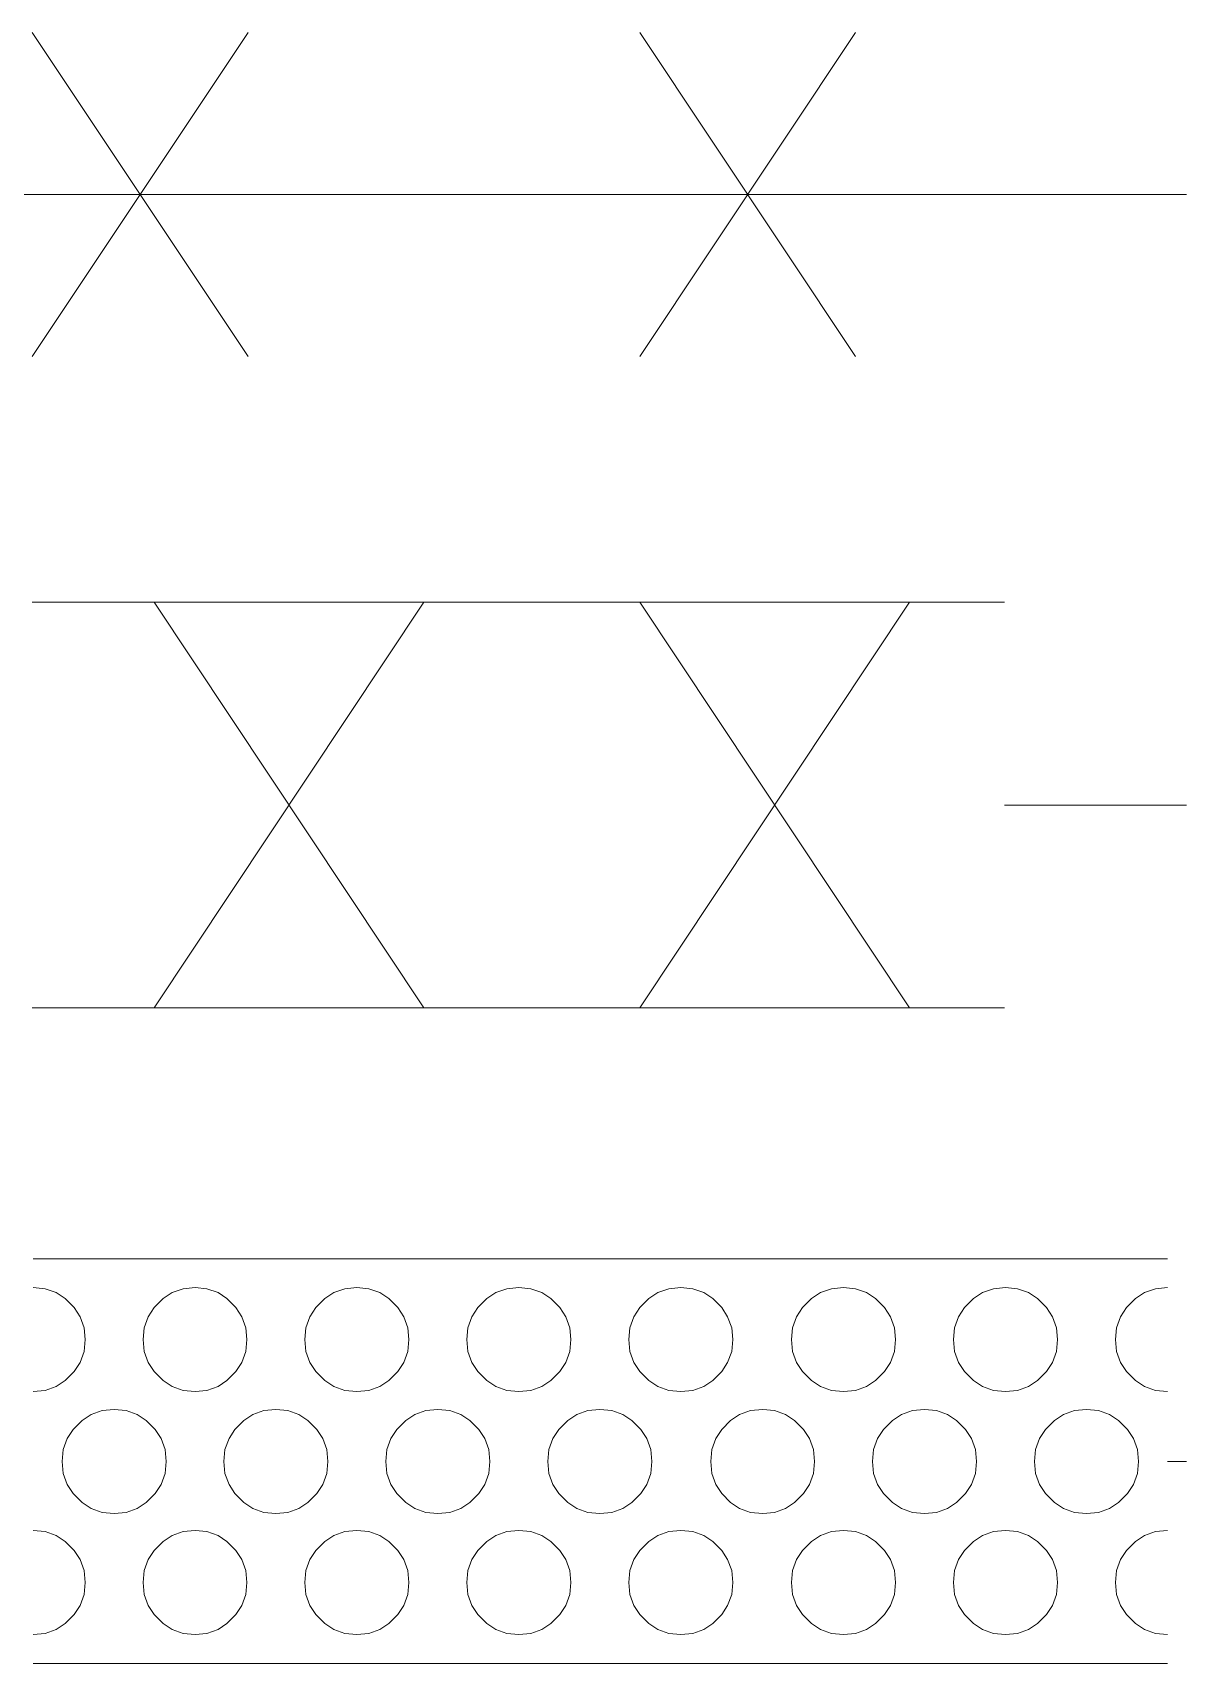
# Model space of a CAD drawing. Header units: inches. Extents: x 47316 to 59086, y 3141 to 11743.
# Drawn here: x 50349.8 to 50364.06, y 10110.04 to 10130.2 of the extents above; entities that cross this region are included whole.
import ezdxf

# ---------------------------------------------------------------- set-up
doc = ezdxf.new("R2010")
doc.units = ezdxf.units.IN
doc.header["$MEASUREMENT"] = 0

msp = doc.modelspace()

# ---------------------------------------------------------------- linework, layer by layer
at = {"color": 0, "lineweight": 15}
for p, q in [((50349.792, 10126.2), (50352.461, 10130.202)), ((50349.792, 10130.202), (50352.461, 10126.2)), ((50357.303, 10126.2), (50359.971, 10130.202)), ((50357.303, 10130.202), (50359.971, 10126.2)), ((50343.035, 10128.201), (50350.546, 10128.201)), ((50350.546, 10128.201), (50358.057, 10128.201)), ((50358.057, 10128.201), (50364.06, 10128.201)), ((50349.792, 10123.161), (50351.794, 10123.161)), ((50351.299, 10118.146), (50354.635, 10123.161)), ((50351.299, 10123.161), (50354.635, 10118.146)), ((50351.794, 10123.161), (50353.795, 10123.161)), ((50353.795, 10123.161), (50355.808, 10123.161)), ((50355.808, 10123.161), (50357.81, 10123.161)), ((50357.303, 10118.146), (50360.638, 10123.161)), ((50357.303, 10123.161), (50360.638, 10118.146)), ((50357.81, 10123.161), (50359.811, 10123.161)), ((50359.811, 10123.161), (50361.812, 10123.161)), ((50361.812, 10120.653), (50364.06, 10120.653)), ((50349.792, 10118.146), (50351.794, 10118.146)), ((50351.794, 10118.146), (50353.795, 10118.146)), ((50353.795, 10118.146), (50355.808, 10118.146)), ((50355.808, 10118.146), (50357.81, 10118.146)), ((50357.81, 10118.146), (50359.811, 10118.146)), ((50359.811, 10118.146), (50361.812, 10118.146)), ((50349.805, 10115.045), (50350.805, 10115.045)), ((50350.805, 10115.045), (50351.806, 10115.045)), ((50351.806, 10115.045), (50352.806, 10115.045)), ((50352.806, 10115.045), (50353.807, 10115.045)), ((50353.807, 10115.045), (50354.808, 10115.045)), ((50354.808, 10115.045), (50355.808, 10115.045)), ((50355.808, 10115.045), (50356.809, 10115.045)), ((50356.809, 10115.045), (50357.81, 10115.045)), ((50357.81, 10115.045), (50358.823, 10115.045)), ((50358.823, 10115.045), (50359.823, 10115.045)), ((50359.823, 10115.045), (50360.824, 10115.045)), ((50360.824, 10115.045), (50361.824, 10115.045)), ((50361.824, 10115.045), (50362.825, 10115.045)), ((50362.825, 10115.045), (50363.826, 10115.045)), ((50349.953, 10114.674), (50349.805, 10114.687)), ((50350.089, 10114.625), (50349.953, 10114.674)), ((50350.2, 10114.551), (50350.089, 10114.625)), ((50351.522, 10114.625), (50351.411, 10114.551)), ((50351.658, 10114.674), (50351.522, 10114.625)), ((50351.806, 10114.687), (50351.658, 10114.674)), ((50351.954, 10114.674), (50351.806, 10114.687)), ((50352.09, 10114.625), (50351.954, 10114.674)), ((50352.201, 10114.551), (50352.09, 10114.625)), ((50353.523, 10114.625), (50353.412, 10114.551)), ((50353.659, 10114.674), (50353.523, 10114.625)), ((50353.807, 10114.687), (50353.659, 10114.674)), ((50353.955, 10114.674), (50353.807, 10114.687)), ((50354.091, 10114.625), (50353.955, 10114.674)), ((50354.202, 10114.551), (50354.091, 10114.625)), ((50355.524, 10114.625), (50355.413, 10114.551)), ((50355.66, 10114.674), (50355.524, 10114.625)), ((50355.808, 10114.687), (50355.66, 10114.674)), ((50355.957, 10114.674), (50355.808, 10114.687)), ((50356.092, 10114.625), (50355.957, 10114.674)), ((50356.204, 10114.551), (50356.092, 10114.625)), ((50357.525, 10114.625), (50357.414, 10114.551)), ((50357.661, 10114.674), (50357.525, 10114.625)), ((50357.81, 10114.687), (50357.661, 10114.674)), ((50357.958, 10114.674), (50357.81, 10114.687)), ((50358.094, 10114.625), (50357.958, 10114.674)), ((50358.205, 10114.551), (50358.094, 10114.625)), ((50359.539, 10114.625), (50359.428, 10114.551)), ((50359.675, 10114.674), (50359.539, 10114.625)), ((50359.823, 10114.687), (50359.675, 10114.674)), ((50359.971, 10114.674), (50359.823, 10114.687)), ((50360.107, 10114.625), (50359.971, 10114.674)), ((50360.218, 10114.551), (50360.107, 10114.625)), ((50361.54, 10114.625), (50361.429, 10114.551)), ((50361.676, 10114.674), (50361.54, 10114.625)), ((50361.824, 10114.687), (50361.676, 10114.674)), ((50361.973, 10114.674), (50361.824, 10114.687)), ((50362.109, 10114.625), (50361.973, 10114.674)), ((50362.22, 10114.551), (50362.109, 10114.625)), ((50363.542, 10114.625), (50363.43, 10114.551)), ((50363.677, 10114.674), (50363.542, 10114.625)), ((50363.826, 10114.687), (50363.677, 10114.674)), ((50350.311, 10114.44), (50350.2, 10114.551)), ((50350.385, 10114.328), (50350.311, 10114.44)), ((50351.299, 10114.44), (50351.225, 10114.328)), ((50351.411, 10114.551), (50351.299, 10114.44)), ((50352.312, 10114.44), (50352.201, 10114.551)), ((50352.386, 10114.328), (50352.312, 10114.44)), ((50353.301, 10114.44), (50353.227, 10114.328)), ((50353.412, 10114.551), (50353.301, 10114.44)), ((50354.314, 10114.44), (50354.202, 10114.551)), ((50354.388, 10114.328), (50354.314, 10114.44)), ((50355.302, 10114.44), (50355.228, 10114.328)), ((50355.413, 10114.551), (50355.302, 10114.44)), ((50356.315, 10114.44), (50356.204, 10114.551)), ((50356.389, 10114.328), (50356.315, 10114.44)), ((50357.303, 10114.44), (50357.229, 10114.328)), ((50357.414, 10114.551), (50357.303, 10114.44)), ((50358.316, 10114.44), (50358.205, 10114.551)), ((50358.39, 10114.328), (50358.316, 10114.44)), ((50359.317, 10114.44), (50359.243, 10114.328)), ((50359.428, 10114.551), (50359.317, 10114.44)), ((50360.33, 10114.44), (50360.218, 10114.551)), ((50360.404, 10114.328), (50360.33, 10114.44)), ((50361.318, 10114.44), (50361.244, 10114.328)), ((50361.429, 10114.551), (50361.318, 10114.44)), ((50362.331, 10114.44), (50362.22, 10114.551)), ((50362.405, 10114.328), (50362.331, 10114.44)), ((50363.319, 10114.44), (50363.245, 10114.328)), ((50363.43, 10114.551), (50363.319, 10114.44)), ((50350.435, 10114.192), (50350.385, 10114.328)), ((50350.447, 10114.044), (50350.435, 10114.192)), ((50351.176, 10114.192), (50351.164, 10114.044)), ((50351.225, 10114.328), (50351.176, 10114.192)), ((50352.436, 10114.192), (50352.386, 10114.328)), ((50352.448, 10114.044), (50352.436, 10114.192)), ((50353.177, 10114.192), (50353.165, 10114.044)), ((50353.227, 10114.328), (50353.177, 10114.192)), ((50354.437, 10114.192), (50354.388, 10114.328)), ((50354.449, 10114.044), (50354.437, 10114.192)), ((50355.178, 10114.192), (50355.166, 10114.044)), ((50355.228, 10114.328), (50355.178, 10114.192)), ((50356.438, 10114.192), (50356.389, 10114.328)), ((50356.451, 10114.044), (50356.438, 10114.192)), ((50357.18, 10114.192), (50357.167, 10114.044)), ((50357.229, 10114.328), (50357.18, 10114.192)), ((50358.44, 10114.192), (50358.39, 10114.328)), ((50358.452, 10114.044), (50358.44, 10114.192)), ((50359.193, 10114.192), (50359.181, 10114.044)), ((50359.243, 10114.328), (50359.193, 10114.192)), ((50360.453, 10114.192), (50360.404, 10114.328)), ((50360.466, 10114.044), (50360.453, 10114.192)), ((50361.194, 10114.192), (50361.182, 10114.044)), ((50361.244, 10114.328), (50361.194, 10114.192)), ((50362.454, 10114.192), (50362.405, 10114.328)), ((50362.467, 10114.044), (50362.454, 10114.192)), ((50363.196, 10114.192), (50363.183, 10114.044)), ((50363.245, 10114.328), (50363.196, 10114.192)), ((50350.435, 10113.896), (50350.447, 10114.044)), ((50351.164, 10114.044), (50351.176, 10113.896)), ((50352.436, 10113.896), (50352.448, 10114.044)), ((50353.165, 10114.044), (50353.177, 10113.896)), ((50354.437, 10113.896), (50354.449, 10114.044)), ((50355.166, 10114.044), (50355.178, 10113.896)), ((50356.438, 10113.896), (50356.451, 10114.044)), ((50357.167, 10114.044), (50357.18, 10113.896)), ((50358.44, 10113.896), (50358.452, 10114.044)), ((50359.181, 10114.044), (50359.193, 10113.896)), ((50360.453, 10113.896), (50360.466, 10114.044)), ((50361.182, 10114.044), (50361.194, 10113.896)), ((50362.454, 10113.896), (50362.467, 10114.044)), ((50363.183, 10114.044), (50363.196, 10113.896)), ((50350.311, 10113.649), (50350.385, 10113.76)), ((50350.385, 10113.76), (50350.435, 10113.896)), ((50351.176, 10113.896), (50351.225, 10113.76)), ((50351.225, 10113.76), (50351.299, 10113.649)), ((50352.312, 10113.649), (50352.386, 10113.76)), ((50352.386, 10113.76), (50352.436, 10113.896)), ((50353.177, 10113.896), (50353.227, 10113.76)), ((50353.227, 10113.76), (50353.301, 10113.649)), ((50354.314, 10113.649), (50354.388, 10113.76)), ((50354.388, 10113.76), (50354.437, 10113.896)), ((50355.178, 10113.896), (50355.228, 10113.76)), ((50355.228, 10113.76), (50355.302, 10113.649)), ((50356.315, 10113.649), (50356.389, 10113.76)), ((50356.389, 10113.76), (50356.438, 10113.896)), ((50357.18, 10113.896), (50357.229, 10113.76)), ((50357.229, 10113.76), (50357.303, 10113.649)), ((50358.316, 10113.649), (50358.39, 10113.76)), ((50358.39, 10113.76), (50358.44, 10113.896)), ((50359.193, 10113.896), (50359.243, 10113.76)), ((50359.243, 10113.76), (50359.317, 10113.649)), ((50360.33, 10113.649), (50360.404, 10113.76)), ((50360.404, 10113.76), (50360.453, 10113.896)), ((50361.194, 10113.896), (50361.244, 10113.76)), ((50361.244, 10113.76), (50361.318, 10113.649)), ((50362.331, 10113.649), (50362.405, 10113.76)), ((50362.405, 10113.76), (50362.454, 10113.896)), ((50363.196, 10113.896), (50363.245, 10113.76)), ((50363.245, 10113.76), (50363.319, 10113.649)), ((50350.2, 10113.538), (50350.311, 10113.649)), ((50351.299, 10113.649), (50351.411, 10113.538)), ((50352.201, 10113.538), (50352.312, 10113.649)), ((50353.301, 10113.649), (50353.412, 10113.538)), ((50354.202, 10113.538), (50354.314, 10113.649)), ((50355.302, 10113.649), (50355.413, 10113.538)), ((50356.204, 10113.538), (50356.315, 10113.649)), ((50357.303, 10113.649), (50357.414, 10113.538)), ((50358.205, 10113.538), (50358.316, 10113.649)), ((50359.317, 10113.649), (50359.428, 10113.538)), ((50360.218, 10113.538), (50360.33, 10113.649)), ((50361.318, 10113.649), (50361.429, 10113.538)), ((50362.22, 10113.538), (50362.331, 10113.649)), ((50363.319, 10113.649), (50363.43, 10113.538)), ((50349.805, 10113.402), (50349.953, 10113.414)), ((50349.953, 10113.414), (50350.089, 10113.464)), ((50350.089, 10113.464), (50350.2, 10113.538)), ((50351.411, 10113.538), (50351.522, 10113.464)), ((50351.522, 10113.464), (50351.658, 10113.414)), ((50351.658, 10113.414), (50351.806, 10113.402)), ((50351.806, 10113.402), (50351.954, 10113.414)), ((50351.954, 10113.414), (50352.09, 10113.464)), ((50352.09, 10113.464), (50352.201, 10113.538)), ((50353.412, 10113.538), (50353.523, 10113.464)), ((50353.523, 10113.464), (50353.659, 10113.414)), ((50353.659, 10113.414), (50353.807, 10113.402)), ((50353.807, 10113.402), (50353.955, 10113.414)), ((50353.955, 10113.414), (50354.091, 10113.464)), ((50354.091, 10113.464), (50354.202, 10113.538)), ((50355.413, 10113.538), (50355.524, 10113.464)), ((50355.524, 10113.464), (50355.66, 10113.414)), ((50355.66, 10113.414), (50355.808, 10113.402)), ((50355.808, 10113.402), (50355.957, 10113.414)), ((50355.957, 10113.414), (50356.092, 10113.464)), ((50356.092, 10113.464), (50356.204, 10113.538)), ((50357.414, 10113.538), (50357.525, 10113.464)), ((50357.525, 10113.464), (50357.661, 10113.414)), ((50357.661, 10113.414), (50357.81, 10113.402)), ((50357.81, 10113.402), (50357.958, 10113.414)), ((50357.958, 10113.414), (50358.094, 10113.464)), ((50358.094, 10113.464), (50358.205, 10113.538)), ((50359.428, 10113.538), (50359.539, 10113.464)), ((50359.539, 10113.464), (50359.675, 10113.414)), ((50359.675, 10113.414), (50359.823, 10113.402)), ((50359.823, 10113.402), (50359.971, 10113.414)), ((50359.971, 10113.414), (50360.107, 10113.464)), ((50360.107, 10113.464), (50360.218, 10113.538)), ((50361.429, 10113.538), (50361.54, 10113.464)), ((50361.54, 10113.464), (50361.676, 10113.414)), ((50361.676, 10113.414), (50361.824, 10113.402)), ((50361.824, 10113.402), (50361.973, 10113.414)), ((50361.973, 10113.414), (50362.109, 10113.464)), ((50362.109, 10113.464), (50362.22, 10113.538)), ((50363.43, 10113.538), (50363.542, 10113.464)), ((50363.542, 10113.464), (50363.677, 10113.414)), ((50363.677, 10113.414), (50363.826, 10113.402)), ((50350.657, 10113.167), (50350.521, 10113.118)), ((50350.805, 10113.179), (50350.657, 10113.167)), ((50350.953, 10113.167), (50350.805, 10113.179)), ((50351.089, 10113.118), (50350.953, 10113.167)), ((50352.658, 10113.167), (50352.522, 10113.118)), ((50352.806, 10113.179), (50352.658, 10113.167)), ((50352.955, 10113.167), (50352.806, 10113.179)), ((50353.091, 10113.118), (50352.955, 10113.167)), ((50354.659, 10113.167), (50354.524, 10113.118)), ((50354.808, 10113.179), (50354.659, 10113.167)), ((50354.956, 10113.167), (50354.808, 10113.179)), ((50355.092, 10113.118), (50354.956, 10113.167)), ((50356.661, 10113.167), (50356.525, 10113.118)), ((50356.809, 10113.179), (50356.661, 10113.167)), ((50356.957, 10113.167), (50356.809, 10113.179)), ((50357.093, 10113.118), (50356.957, 10113.167)), ((50358.674, 10113.167), (50358.538, 10113.118)), ((50358.823, 10113.179), (50358.674, 10113.167)), ((50358.971, 10113.167), (50358.823, 10113.179)), ((50359.107, 10113.118), (50358.971, 10113.167)), ((50360.676, 10113.167), (50360.54, 10113.118)), ((50360.824, 10113.179), (50360.676, 10113.167)), ((50360.972, 10113.167), (50360.824, 10113.179)), ((50361.108, 10113.118), (50360.972, 10113.167)), ((50362.677, 10113.167), (50362.541, 10113.118)), ((50362.825, 10113.179), (50362.677, 10113.167)), ((50362.973, 10113.167), (50362.825, 10113.179)), ((50363.109, 10113.118), (50362.973, 10113.167)), ((50350.41, 10113.044), (50350.299, 10112.932)), ((50350.521, 10113.118), (50350.41, 10113.044)), ((50351.201, 10113.044), (50351.089, 10113.118)), ((50351.312, 10112.932), (50351.201, 10113.044)), ((50352.411, 10113.044), (50352.3, 10112.932)), ((50352.522, 10113.118), (50352.411, 10113.044)), ((50353.202, 10113.044), (50353.091, 10113.118)), ((50353.313, 10112.932), (50353.202, 10113.044)), ((50354.412, 10113.044), (50354.301, 10112.932)), ((50354.524, 10113.118), (50354.412, 10113.044)), ((50355.203, 10113.044), (50355.092, 10113.118)), ((50355.314, 10112.932), (50355.203, 10113.044)), ((50356.414, 10113.044), (50356.302, 10112.932)), ((50356.525, 10113.118), (50356.414, 10113.044)), ((50357.204, 10113.044), (50357.093, 10113.118)), ((50357.315, 10112.932), (50357.204, 10113.044)), ((50358.427, 10113.044), (50358.316, 10112.932)), ((50358.538, 10113.118), (50358.427, 10113.044)), ((50359.218, 10113.044), (50359.107, 10113.118)), ((50359.329, 10112.932), (50359.218, 10113.044)), ((50360.428, 10113.044), (50360.317, 10112.932)), ((50360.54, 10113.118), (50360.428, 10113.044)), ((50361.219, 10113.044), (50361.108, 10113.118)), ((50361.33, 10112.932), (50361.219, 10113.044)), ((50362.43, 10113.044), (50362.319, 10112.932)), ((50362.541, 10113.118), (50362.43, 10113.044)), ((50363.22, 10113.044), (50363.109, 10113.118)), ((50363.331, 10112.932), (50363.22, 10113.044)), ((50350.225, 10112.821), (50350.175, 10112.685)), ((50350.299, 10112.932), (50350.225, 10112.821)), ((50351.386, 10112.821), (50351.312, 10112.932)), ((50351.435, 10112.685), (50351.386, 10112.821)), ((50352.226, 10112.821), (50352.176, 10112.685)), ((50352.3, 10112.932), (50352.226, 10112.821)), ((50353.387, 10112.821), (50353.313, 10112.932)), ((50353.437, 10112.685), (50353.387, 10112.821)), ((50354.227, 10112.821), (50354.178, 10112.685)), ((50354.301, 10112.932), (50354.227, 10112.821)), ((50355.388, 10112.821), (50355.314, 10112.932)), ((50355.438, 10112.685), (50355.388, 10112.821)), ((50356.228, 10112.821), (50356.179, 10112.685)), ((50356.302, 10112.932), (50356.228, 10112.821)), ((50357.39, 10112.821), (50357.315, 10112.932)), ((50357.439, 10112.685), (50357.39, 10112.821)), ((50358.242, 10112.821), (50358.193, 10112.685)), ((50358.316, 10112.932), (50358.242, 10112.821)), ((50359.403, 10112.821), (50359.329, 10112.932)), ((50359.453, 10112.685), (50359.403, 10112.821)), ((50360.243, 10112.821), (50360.194, 10112.685)), ((50360.317, 10112.932), (50360.243, 10112.821)), ((50361.404, 10112.821), (50361.33, 10112.932)), ((50361.454, 10112.685), (50361.404, 10112.821)), ((50362.244, 10112.821), (50362.195, 10112.685)), ((50362.319, 10112.932), (50362.244, 10112.821)), ((50363.406, 10112.821), (50363.331, 10112.932)), ((50363.455, 10112.685), (50363.406, 10112.821)), ((50350.175, 10112.685), (50350.163, 10112.537)), ((50351.448, 10112.537), (50351.435, 10112.685)), ((50352.176, 10112.685), (50352.164, 10112.537)), ((50353.449, 10112.537), (50353.437, 10112.685)), ((50354.178, 10112.685), (50354.165, 10112.537)), ((50355.45, 10112.537), (50355.438, 10112.685)), ((50356.179, 10112.685), (50356.167, 10112.537)), ((50357.451, 10112.537), (50357.439, 10112.685)), ((50358.193, 10112.685), (50358.18, 10112.537)), ((50359.465, 10112.537), (50359.453, 10112.685)), ((50360.194, 10112.685), (50360.181, 10112.537)), ((50361.466, 10112.537), (50361.454, 10112.685)), ((50362.195, 10112.685), (50362.183, 10112.537)), ((50363.467, 10112.537), (50363.455, 10112.685)), ((50350.163, 10112.537), (50350.175, 10112.389)), ((50350.175, 10112.389), (50350.225, 10112.253)), ((50351.386, 10112.253), (50351.435, 10112.389)), ((50351.435, 10112.389), (50351.448, 10112.537)), ((50352.164, 10112.537), (50352.176, 10112.389)), ((50352.176, 10112.389), (50352.226, 10112.253)), ((50353.387, 10112.253), (50353.437, 10112.389)), ((50353.437, 10112.389), (50353.449, 10112.537)), ((50354.165, 10112.537), (50354.178, 10112.389)), ((50354.178, 10112.389), (50354.227, 10112.253)), ((50355.388, 10112.253), (50355.438, 10112.389)), ((50355.438, 10112.389), (50355.45, 10112.537)), ((50356.167, 10112.537), (50356.179, 10112.389)), ((50356.179, 10112.389), (50356.228, 10112.253)), ((50357.39, 10112.253), (50357.439, 10112.389)), ((50357.439, 10112.389), (50357.451, 10112.537)), ((50358.18, 10112.537), (50358.193, 10112.389)), ((50358.193, 10112.389), (50358.242, 10112.253)), ((50359.403, 10112.253), (50359.453, 10112.389)), ((50359.453, 10112.389), (50359.465, 10112.537)), ((50360.181, 10112.537), (50360.194, 10112.389)), ((50360.194, 10112.389), (50360.243, 10112.253)), ((50361.404, 10112.253), (50361.454, 10112.389)), ((50361.454, 10112.389), (50361.466, 10112.537)), ((50362.183, 10112.537), (50362.195, 10112.389)), ((50362.195, 10112.389), (50362.244, 10112.253)), ((50363.406, 10112.253), (50363.455, 10112.389)), ((50363.455, 10112.389), (50363.467, 10112.537)), ((50363.826, 10112.537), (50364.06, 10112.537)), ((50350.225, 10112.253), (50350.299, 10112.142)), ((50350.299, 10112.142), (50350.41, 10112.031)), ((50351.201, 10112.031), (50351.312, 10112.142)), ((50351.312, 10112.142), (50351.386, 10112.253)), ((50352.226, 10112.253), (50352.3, 10112.142)), ((50352.3, 10112.142), (50352.411, 10112.031)), ((50353.202, 10112.031), (50353.313, 10112.142)), ((50353.313, 10112.142), (50353.387, 10112.253)), ((50354.227, 10112.253), (50354.301, 10112.142)), ((50354.301, 10112.142), (50354.412, 10112.031)), ((50355.203, 10112.031), (50355.314, 10112.142)), ((50355.314, 10112.142), (50355.388, 10112.253)), ((50356.228, 10112.253), (50356.302, 10112.142)), ((50356.302, 10112.142), (50356.414, 10112.031)), ((50357.204, 10112.031), (50357.315, 10112.142)), ((50357.315, 10112.142), (50357.39, 10112.253)), ((50358.242, 10112.253), (50358.316, 10112.142)), ((50358.316, 10112.142), (50358.427, 10112.031)), ((50359.218, 10112.031), (50359.329, 10112.142)), ((50359.329, 10112.142), (50359.403, 10112.253)), ((50360.243, 10112.253), (50360.317, 10112.142)), ((50360.317, 10112.142), (50360.428, 10112.031)), ((50361.219, 10112.031), (50361.33, 10112.142)), ((50361.33, 10112.142), (50361.404, 10112.253)), ((50362.244, 10112.253), (50362.319, 10112.142)), ((50362.319, 10112.142), (50362.43, 10112.031)), ((50363.22, 10112.031), (50363.331, 10112.142)), ((50363.331, 10112.142), (50363.406, 10112.253)), ((50350.41, 10112.031), (50350.521, 10111.957)), ((50350.521, 10111.957), (50350.657, 10111.907)), ((50350.953, 10111.907), (50351.089, 10111.957)), ((50351.089, 10111.957), (50351.201, 10112.031)), ((50352.411, 10112.031), (50352.522, 10111.957)), ((50352.522, 10111.957), (50352.658, 10111.907)), ((50352.955, 10111.907), (50353.091, 10111.957)), ((50353.091, 10111.957), (50353.202, 10112.031)), ((50354.412, 10112.031), (50354.524, 10111.957)), ((50354.524, 10111.957), (50354.659, 10111.907)), ((50354.956, 10111.907), (50355.092, 10111.957)), ((50355.092, 10111.957), (50355.203, 10112.031)), ((50356.414, 10112.031), (50356.525, 10111.957)), ((50356.525, 10111.957), (50356.661, 10111.907)), ((50356.957, 10111.907), (50357.093, 10111.957)), ((50357.093, 10111.957), (50357.204, 10112.031)), ((50358.427, 10112.031), (50358.538, 10111.957)), ((50358.538, 10111.957), (50358.674, 10111.907)), ((50358.971, 10111.907), (50359.107, 10111.957)), ((50359.107, 10111.957), (50359.218, 10112.031)), ((50360.428, 10112.031), (50360.54, 10111.957)), ((50360.54, 10111.957), (50360.676, 10111.907)), ((50360.972, 10111.907), (50361.108, 10111.957)), ((50361.108, 10111.957), (50361.219, 10112.031)), ((50362.43, 10112.031), (50362.541, 10111.957)), ((50362.541, 10111.957), (50362.677, 10111.907)), ((50362.973, 10111.907), (50363.109, 10111.957)), ((50363.109, 10111.957), (50363.22, 10112.031)), ((50350.657, 10111.907), (50350.805, 10111.895)), ((50350.805, 10111.895), (50350.953, 10111.907)), ((50352.658, 10111.907), (50352.806, 10111.895)), ((50352.806, 10111.895), (50352.955, 10111.907)), ((50354.659, 10111.907), (50354.808, 10111.895)), ((50354.808, 10111.895), (50354.956, 10111.907)), ((50356.661, 10111.907), (50356.809, 10111.895)), ((50356.809, 10111.895), (50356.957, 10111.907)), ((50358.674, 10111.907), (50358.823, 10111.895)), ((50358.823, 10111.895), (50358.971, 10111.907)), ((50360.676, 10111.907), (50360.824, 10111.895)), ((50360.824, 10111.895), (50360.972, 10111.907)), ((50362.677, 10111.907), (50362.825, 10111.895)), ((50362.825, 10111.895), (50362.973, 10111.907)), ((50349.953, 10111.672), (50349.805, 10111.685)), ((50350.089, 10111.623), (50349.953, 10111.672)), ((50350.2, 10111.549), (50350.089, 10111.623)), ((50350.311, 10111.438), (50350.2, 10111.549)), ((50351.411, 10111.549), (50351.299, 10111.438)), ((50351.522, 10111.623), (50351.411, 10111.549)), ((50351.658, 10111.672), (50351.522, 10111.623)), ((50351.806, 10111.685), (50351.658, 10111.672)), ((50351.954, 10111.672), (50351.806, 10111.685)), ((50352.09, 10111.623), (50351.954, 10111.672)), ((50352.201, 10111.549), (50352.09, 10111.623)), ((50352.312, 10111.438), (50352.201, 10111.549)), ((50353.412, 10111.549), (50353.301, 10111.438)), ((50353.523, 10111.623), (50353.412, 10111.549)), ((50353.659, 10111.672), (50353.523, 10111.623)), ((50353.807, 10111.685), (50353.659, 10111.672)), ((50353.955, 10111.672), (50353.807, 10111.685)), ((50354.091, 10111.623), (50353.955, 10111.672)), ((50354.202, 10111.549), (50354.091, 10111.623)), ((50354.314, 10111.438), (50354.202, 10111.549)), ((50355.413, 10111.549), (50355.302, 10111.438)), ((50355.524, 10111.623), (50355.413, 10111.549)), ((50355.66, 10111.672), (50355.524, 10111.623)), ((50355.808, 10111.685), (50355.66, 10111.672)), ((50355.957, 10111.672), (50355.808, 10111.685)), ((50356.092, 10111.623), (50355.957, 10111.672)), ((50356.204, 10111.549), (50356.092, 10111.623)), ((50356.315, 10111.438), (50356.204, 10111.549)), ((50357.414, 10111.549), (50357.303, 10111.438)), ((50357.525, 10111.623), (50357.414, 10111.549)), ((50357.661, 10111.672), (50357.525, 10111.623)), ((50357.81, 10111.685), (50357.661, 10111.672)), ((50357.958, 10111.672), (50357.81, 10111.685)), ((50358.094, 10111.623), (50357.958, 10111.672)), ((50358.205, 10111.549), (50358.094, 10111.623)), ((50358.316, 10111.438), (50358.205, 10111.549)), ((50359.428, 10111.549), (50359.317, 10111.438)), ((50359.539, 10111.623), (50359.428, 10111.549)), ((50359.675, 10111.672), (50359.539, 10111.623)), ((50359.823, 10111.685), (50359.675, 10111.672)), ((50359.971, 10111.672), (50359.823, 10111.685)), ((50360.107, 10111.623), (50359.971, 10111.672)), ((50360.218, 10111.549), (50360.107, 10111.623)), ((50360.33, 10111.438), (50360.218, 10111.549)), ((50361.429, 10111.549), (50361.318, 10111.438)), ((50361.54, 10111.623), (50361.429, 10111.549)), ((50361.676, 10111.672), (50361.54, 10111.623)), ((50361.824, 10111.685), (50361.676, 10111.672)), ((50361.973, 10111.672), (50361.824, 10111.685)), ((50362.109, 10111.623), (50361.973, 10111.672)), ((50362.22, 10111.549), (50362.109, 10111.623)), ((50362.331, 10111.438), (50362.22, 10111.549)), ((50363.43, 10111.549), (50363.319, 10111.438)), ((50363.542, 10111.623), (50363.43, 10111.549)), ((50363.677, 10111.672), (50363.542, 10111.623)), ((50363.826, 10111.685), (50363.677, 10111.672)), ((50350.385, 10111.326), (50350.311, 10111.438)), ((50351.299, 10111.438), (50351.225, 10111.326)), ((50352.386, 10111.326), (50352.312, 10111.438)), ((50353.301, 10111.438), (50353.227, 10111.326)), ((50354.388, 10111.326), (50354.314, 10111.438)), ((50355.302, 10111.438), (50355.228, 10111.326)), ((50356.389, 10111.326), (50356.315, 10111.438)), ((50357.303, 10111.438), (50357.229, 10111.326)), ((50358.39, 10111.326), (50358.316, 10111.438)), ((50359.317, 10111.438), (50359.243, 10111.326)), ((50360.404, 10111.326), (50360.33, 10111.438)), ((50361.318, 10111.438), (50361.244, 10111.326)), ((50362.405, 10111.326), (50362.331, 10111.438)), ((50363.319, 10111.438), (50363.245, 10111.326)), ((50350.435, 10111.191), (50350.385, 10111.326)), ((50350.447, 10111.042), (50350.435, 10111.191)), ((50351.176, 10111.191), (50351.164, 10111.042)), ((50351.225, 10111.326), (50351.176, 10111.191)), ((50352.436, 10111.191), (50352.386, 10111.326)), ((50352.448, 10111.042), (50352.436, 10111.191)), ((50353.177, 10111.191), (50353.165, 10111.042)), ((50353.227, 10111.326), (50353.177, 10111.191)), ((50354.437, 10111.191), (50354.388, 10111.326)), ((50354.449, 10111.042), (50354.437, 10111.191)), ((50355.178, 10111.191), (50355.166, 10111.042)), ((50355.228, 10111.326), (50355.178, 10111.191)), ((50356.438, 10111.191), (50356.389, 10111.326)), ((50356.451, 10111.042), (50356.438, 10111.191)), ((50357.18, 10111.191), (50357.167, 10111.042)), ((50357.229, 10111.326), (50357.18, 10111.191)), ((50358.44, 10111.191), (50358.39, 10111.326)), ((50358.452, 10111.042), (50358.44, 10111.191)), ((50359.193, 10111.191), (50359.181, 10111.042)), ((50359.243, 10111.326), (50359.193, 10111.191)), ((50360.453, 10111.191), (50360.404, 10111.326)), ((50360.466, 10111.042), (50360.453, 10111.191)), ((50361.194, 10111.191), (50361.182, 10111.042)), ((50361.244, 10111.326), (50361.194, 10111.191)), ((50362.454, 10111.191), (50362.405, 10111.326)), ((50362.467, 10111.042), (50362.454, 10111.191)), ((50363.196, 10111.191), (50363.183, 10111.042)), ((50363.245, 10111.326), (50363.196, 10111.191)), ((50350.435, 10110.894), (50350.447, 10111.042)), ((50351.164, 10111.042), (50351.176, 10110.894)), ((50352.436, 10110.894), (50352.448, 10111.042)), ((50353.165, 10111.042), (50353.177, 10110.894)), ((50354.437, 10110.894), (50354.449, 10111.042)), ((50355.166, 10111.042), (50355.178, 10110.894)), ((50356.438, 10110.894), (50356.451, 10111.042)), ((50357.167, 10111.042), (50357.18, 10110.894)), ((50358.44, 10110.894), (50358.452, 10111.042)), ((50359.181, 10111.042), (50359.193, 10110.894)), ((50360.453, 10110.894), (50360.466, 10111.042)), ((50361.182, 10111.042), (50361.194, 10110.894)), ((50362.454, 10110.894), (50362.467, 10111.042)), ((50363.183, 10111.042), (50363.196, 10110.894)), ((50350.311, 10110.647), (50350.385, 10110.758)), ((50350.385, 10110.758), (50350.435, 10110.894)), ((50351.176, 10110.894), (50351.225, 10110.758)), ((50351.225, 10110.758), (50351.299, 10110.647)), ((50352.312, 10110.647), (50352.386, 10110.758)), ((50352.386, 10110.758), (50352.436, 10110.894)), ((50353.177, 10110.894), (50353.227, 10110.758)), ((50353.227, 10110.758), (50353.301, 10110.647)), ((50354.314, 10110.647), (50354.388, 10110.758)), ((50354.388, 10110.758), (50354.437, 10110.894)), ((50355.178, 10110.894), (50355.228, 10110.758)), ((50355.228, 10110.758), (50355.302, 10110.647)), ((50356.315, 10110.647), (50356.389, 10110.758)), ((50356.389, 10110.758), (50356.438, 10110.894)), ((50357.18, 10110.894), (50357.229, 10110.758)), ((50357.229, 10110.758), (50357.303, 10110.647)), ((50358.316, 10110.647), (50358.39, 10110.758)), ((50358.39, 10110.758), (50358.44, 10110.894)), ((50359.193, 10110.894), (50359.243, 10110.758)), ((50359.243, 10110.758), (50359.317, 10110.647)), ((50360.33, 10110.647), (50360.404, 10110.758)), ((50360.404, 10110.758), (50360.453, 10110.894)), ((50361.194, 10110.894), (50361.244, 10110.758)), ((50361.244, 10110.758), (50361.318, 10110.647)), ((50362.331, 10110.647), (50362.405, 10110.758)), ((50362.405, 10110.758), (50362.454, 10110.894)), ((50363.196, 10110.894), (50363.245, 10110.758)), ((50363.245, 10110.758), (50363.319, 10110.647)), ((50350.089, 10110.462), (50350.2, 10110.536)), ((50350.2, 10110.536), (50350.311, 10110.647)), ((50351.299, 10110.647), (50351.411, 10110.536)), ((50351.411, 10110.536), (50351.522, 10110.462)), ((50352.09, 10110.462), (50352.201, 10110.536)), ((50352.201, 10110.536), (50352.312, 10110.647)), ((50353.301, 10110.647), (50353.412, 10110.536)), ((50353.412, 10110.536), (50353.523, 10110.462)), ((50354.091, 10110.462), (50354.202, 10110.536)), ((50354.202, 10110.536), (50354.314, 10110.647)), ((50355.302, 10110.647), (50355.413, 10110.536)), ((50355.413, 10110.536), (50355.524, 10110.462)), ((50356.092, 10110.462), (50356.204, 10110.536)), ((50356.204, 10110.536), (50356.315, 10110.647)), ((50357.303, 10110.647), (50357.414, 10110.536)), ((50357.414, 10110.536), (50357.525, 10110.462)), ((50358.094, 10110.462), (50358.205, 10110.536)), ((50358.205, 10110.536), (50358.316, 10110.647)), ((50359.317, 10110.647), (50359.428, 10110.536)), ((50359.428, 10110.536), (50359.539, 10110.462)), ((50360.107, 10110.462), (50360.218, 10110.536)), ((50360.218, 10110.536), (50360.33, 10110.647)), ((50361.318, 10110.647), (50361.429, 10110.536)), ((50361.429, 10110.536), (50361.54, 10110.462)), ((50362.109, 10110.462), (50362.22, 10110.536)), ((50362.22, 10110.536), (50362.331, 10110.647)), ((50363.319, 10110.647), (50363.43, 10110.536)), ((50363.43, 10110.536), (50363.542, 10110.462)), ((50349.805, 10110.4), (50349.953, 10110.412)), ((50349.953, 10110.412), (50350.089, 10110.462)), ((50351.522, 10110.462), (50351.658, 10110.412)), ((50351.658, 10110.412), (50351.806, 10110.4)), ((50351.806, 10110.4), (50351.954, 10110.412)), ((50351.954, 10110.412), (50352.09, 10110.462)), ((50353.523, 10110.462), (50353.659, 10110.412)), ((50353.659, 10110.412), (50353.807, 10110.4)), ((50353.807, 10110.4), (50353.955, 10110.412)), ((50353.955, 10110.412), (50354.091, 10110.462)), ((50355.524, 10110.462), (50355.66, 10110.412)), ((50355.66, 10110.412), (50355.808, 10110.4)), ((50355.808, 10110.4), (50355.957, 10110.412)), ((50355.957, 10110.412), (50356.092, 10110.462)), ((50357.525, 10110.462), (50357.661, 10110.412)), ((50357.661, 10110.412), (50357.81, 10110.4)), ((50357.81, 10110.4), (50357.958, 10110.412)), ((50357.958, 10110.412), (50358.094, 10110.462)), ((50359.539, 10110.462), (50359.675, 10110.412)), ((50359.675, 10110.412), (50359.823, 10110.4)), ((50359.823, 10110.4), (50359.971, 10110.412)), ((50359.971, 10110.412), (50360.107, 10110.462)), ((50361.54, 10110.462), (50361.676, 10110.412)), ((50361.676, 10110.412), (50361.824, 10110.4)), ((50361.824, 10110.4), (50361.973, 10110.412)), ((50361.973, 10110.412), (50362.109, 10110.462)), ((50363.542, 10110.462), (50363.677, 10110.412)), ((50363.677, 10110.412), (50363.826, 10110.4)), ((50350.805, 10110.042), (50349.805, 10110.042)), ((50351.806, 10110.042), (50350.805, 10110.042)), ((50352.806, 10110.042), (50351.806, 10110.042)), ((50353.807, 10110.042), (50352.806, 10110.042)), ((50354.808, 10110.042), (50353.807, 10110.042)), ((50355.808, 10110.042), (50354.808, 10110.042)), ((50356.809, 10110.042), (50355.808, 10110.042)), ((50357.81, 10110.042), (50356.809, 10110.042)), ((50358.823, 10110.042), (50357.81, 10110.042)), ((50359.823, 10110.042), (50358.823, 10110.042)), ((50360.824, 10110.042), (50359.823, 10110.042)), ((50361.824, 10110.042), (50360.824, 10110.042)), ((50362.825, 10110.042), (50361.824, 10110.042)), ((50363.826, 10110.042), (50362.825, 10110.042))]:
    msp.add_line(p, q, dxfattribs=at)

doc.saveas('drawing.dxf')
